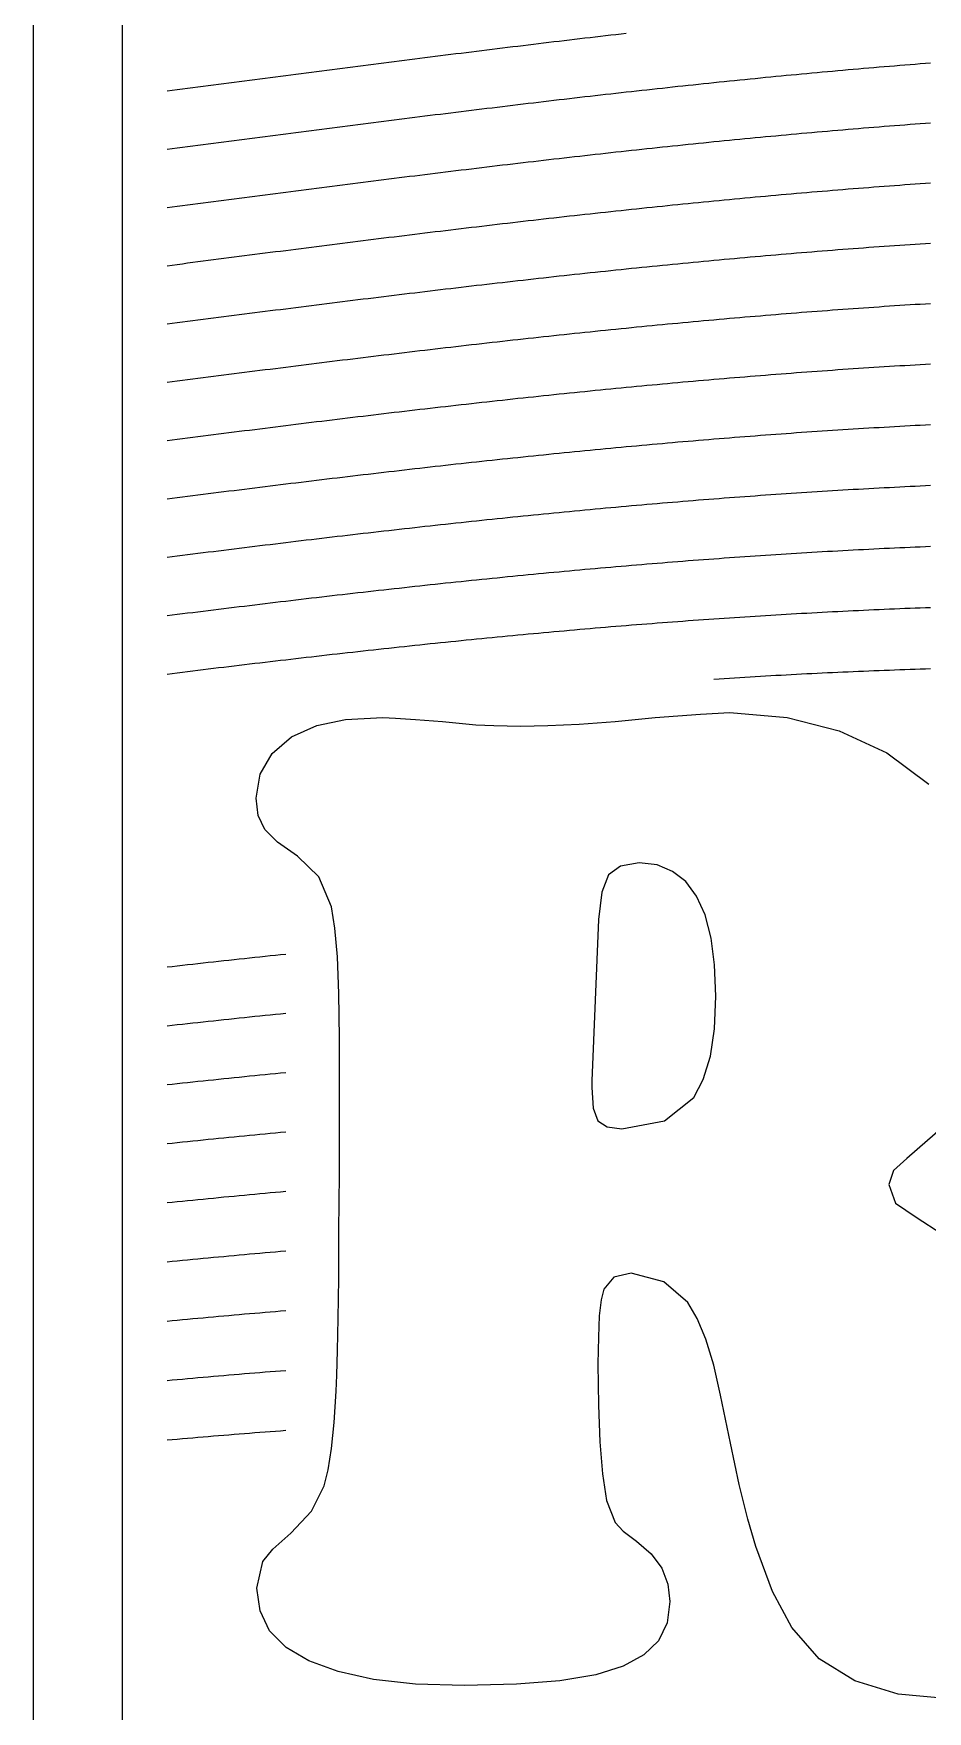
# Model space of a CAD drawing. Header units: millimetres. Extents: x 7 to 193, y 7 to 313.
# Drawn here: x 7 to 47.2, y 60.1 to 135.5 of the extents above; entities that cross this region are included whole.
import ezdxf

# ---------------------------------------------------------------- set-up
doc = ezdxf.new("R2010")
doc.units = ezdxf.units.MM
doc.layers.add('STUDY_GUIDES', color=7, linetype='Continuous')
doc.layers.add('STUDY_LETTER_BOUNDARY', color=7, linetype='Continuous')

msp = doc.modelspace()

# ---------------------------------------------------------------- linework, layer by layer
at = {"layer": 'STUDY_GUIDES'}
for points in [[(7, 19), (7, 301)], [(11, 20), (11, 300)], [(13, 132.9493), (13.232, 132.9793), (13.464, 133.0093), (13.696, 133.0394), (13.928, 133.0694), (14.16, 133.0995), (14.392, 133.1296), (14.624, 133.1597), (14.856, 133.1899), (15.088, 133.22), (15.32, 133.2501), (15.552, 133.2803), (15.784, 133.3104), (16.016, 133.3406), (16.248, 133.3707), (16.48, 133.4009), (16.712, 133.4311), (16.944, 133.4612), (17.176, 133.4914), (17.408, 133.5215), (17.64, 133.5517), (17.872, 133.5818), (18.104, 133.6119), (18.336, 133.6421), (18.568, 133.6722), (18.8, 133.7023), (19.032, 133.7323), (19.264, 133.7624), (19.496, 133.7925), (19.728, 133.8225), (19.96, 133.8525), (20.192, 133.8825), (20.424, 133.9125), (20.656, 133.9424), (20.888, 133.9724), (21.12, 134.0023), (21.352, 134.0321), (21.584, 134.062), (21.816, 134.0918), (22.048, 134.1216), (22.28, 134.1513), (22.512, 134.1811), (22.744, 134.2107), (22.976, 134.2404), (23.208, 134.27), (23.44, 134.2996), (23.672, 134.3291), (23.904, 134.3586), (24.136, 134.388), (24.368, 134.4174), (24.6, 134.4468), (24.832, 134.4761), (25.064, 134.5054), (25.296, 134.5346), (25.528, 134.5637), (25.76, 134.5928), (25.992, 134.6219), (26.224, 134.6509), (26.456, 134.6798), (26.688, 134.7087), (26.92, 134.7375), (27.152, 134.7663), (27.384, 134.795), (27.616, 134.8237), (27.848, 134.8522), (28.08, 134.8807), (28.312, 134.9092), (28.544, 134.9376), (28.776, 134.9659), (29.008, 134.9941), (29.24, 135.0223), (29.472, 135.0504), (29.704, 135.0784), (29.936, 135.1063), (30.168, 135.1342), (30.4, 135.162), (30.632, 135.1897), (30.864, 135.2173), (31.096, 135.2449), (31.328, 135.2724), (31.56, 135.2997), (31.792, 135.327), (32.024, 135.3543), (32.256, 135.3814), (32.488, 135.4084), (32.72, 135.4354), (32.952, 135.4622), (33.184, 135.489), (33.416, 135.5156), (33.648, 135.5422)], [(13, 130.3287), (13.232, 130.3588), (13.464, 130.3889), (13.696, 130.419), (13.928, 130.4492), (14.16, 130.4793), (14.392, 130.5095), (14.624, 130.5396), (14.856, 130.5698), (15.088, 130.5999), (15.32, 130.6301), (15.552, 130.6603), (15.784, 130.6904), (16.016, 130.7206), (16.248, 130.7507), (16.48, 130.7808), (16.712, 130.811), (16.944, 130.8411), (17.176, 130.8712), (17.408, 130.9013), (17.64, 130.9314), (17.872, 130.9615), (18.104, 130.9915), (18.336, 131.0216), (18.568, 131.0516), (18.8, 131.0816), (19.032, 131.1115), (19.264, 131.1415), (19.496, 131.1714), (19.728, 131.2013), (19.96, 131.2312), (20.192, 131.261), (20.424, 131.2909), (20.656, 131.3206), (20.888, 131.3504), (21.12, 131.3801), (21.352, 131.4098), (21.584, 131.4395), (21.816, 131.4691), (22.048, 131.4986), (22.28, 131.5282), (22.512, 131.5577), (22.744, 131.5871), (22.976, 131.6165), (23.208, 131.6459), (23.44, 131.6752), (23.672, 131.7044), (23.904, 131.7336), (24.136, 131.7628), (24.368, 131.7919), (24.6, 131.821), (24.832, 131.85), (25.064, 131.8789), (25.296, 131.9078), (25.528, 131.9366), (25.76, 131.9654), (25.992, 131.9941), (26.224, 132.0227), (26.456, 132.0513), (26.688, 132.0798), (26.92, 132.1083), (27.152, 132.1367), (27.384, 132.165), (27.616, 132.1932), (27.848, 132.2214), (28.08, 132.2495), (28.312, 132.2775), (28.544, 132.3055), (28.776, 132.3333), (29.008, 132.3611), (29.24, 132.3888), (29.472, 132.4165), (29.704, 132.444), (29.936, 132.4715), (30.168, 132.4989), (30.4, 132.5262), (30.632, 132.5534), (30.864, 132.5805), (31.096, 132.6076), (31.328, 132.6345), (31.56, 132.6614), (31.792, 132.6881), (32.024, 132.7148), (32.256, 132.7414), (32.488, 132.7678), (32.72, 132.7942), (32.952, 132.8205), (33.184, 132.8467), (33.416, 132.8728), (33.648, 132.8987), (33.88, 132.9246), (34.112, 132.9504), (34.344, 132.9761), (34.576, 133.0016), (34.808, 133.0271), (35.04, 133.0524), (35.272, 133.0776), (35.504, 133.1028), (35.736, 133.1278), (35.968, 133.1527), (36.2, 133.1774), (36.432, 133.2021), (36.664, 133.2267), (36.896, 133.2511), (37.128, 133.2754), (37.36, 133.2996), (37.592, 133.3237), (37.824, 133.3476), (38.056, 133.3714), (38.288, 133.3951), (38.52, 133.4187), (38.752, 133.4421), (38.984, 133.4655), (39.216, 133.4886), (39.448, 133.5117), (39.68, 133.5346), (39.912, 133.5574), (40.144, 133.5801), (40.376, 133.6026), (40.608, 133.625), (40.84, 133.6473), (41.072, 133.6694), (41.304, 133.6914), (41.536, 133.7132), (41.768, 133.7349), (42, 133.7565), (42.232, 133.7779), (42.464, 133.7992), (42.696, 133.8204), (42.928, 133.8413), (43.16, 133.8622), (43.392, 133.8829), (43.624, 133.9035), (43.856, 133.9239), (44.088, 133.9441), (44.32, 133.9642), (44.552, 133.9842), (44.784, 134.004), (45.016, 134.0236), (45.248, 134.0431), (45.48, 134.0625), (45.712, 134.0816), (45.944, 134.1007), (46.176, 134.1195), (46.408, 134.1383), (46.64, 134.1568), (46.872, 134.1752), (47.104, 134.1934), (47.336, 134.2115)], [(13, 127.7085), (13.232, 127.7387), (13.464, 127.7688), (13.696, 127.799), (13.928, 127.8291), (14.16, 127.8593), (14.392, 127.8895), (14.624, 127.9196), (14.856, 127.9498), (15.088, 127.9799), (15.32, 128.01), (15.552, 128.0401), (15.784, 128.0703), (16.016, 128.1004), (16.248, 128.1304), (16.48, 128.1605), (16.712, 128.1906), (16.944, 128.2206), (17.176, 128.2506), (17.408, 128.2806), (17.64, 128.3106), (17.872, 128.3405), (18.104, 128.3705), (18.336, 128.4004), (18.568, 128.4303), (18.8, 128.4601), (19.032, 128.4899), (19.264, 128.5197), (19.496, 128.5495), (19.728, 128.5792), (19.96, 128.6089), (20.192, 128.6385), (20.424, 128.6681), (20.656, 128.6977), (20.888, 128.7272), (21.12, 128.7567), (21.352, 128.7862), (21.584, 128.8156), (21.816, 128.8449), (22.048, 128.8742), (22.28, 128.9035), (22.512, 128.9327), (22.744, 128.9619), (22.976, 128.991), (23.208, 129.0201), (23.44, 129.0491), (23.672, 129.078), (23.904, 129.1069), (24.136, 129.1357), (24.368, 129.1645), (24.6, 129.1932), (24.832, 129.2218), (25.064, 129.2504), (25.296, 129.2789), (25.528, 129.3074), (25.76, 129.3358), (25.992, 129.3641), (26.224, 129.3923), (26.456, 129.4205), (26.688, 129.4486), (26.92, 129.4766), (27.152, 129.5046), (27.384, 129.5325), (27.616, 129.5602), (27.848, 129.588), (28.08, 129.6156), (28.312, 129.6432), (28.544, 129.6706), (28.776, 129.698), (29.008, 129.7253), (29.24, 129.7525), (29.472, 129.7797), (29.704, 129.8067), (29.936, 129.8337), (30.168, 129.8605), (30.4, 129.8873), (30.632, 129.9139), (30.864, 129.9405), (31.096, 129.967), (31.328, 129.9934), (31.56, 130.0197), (31.792, 130.0459), (32.024, 130.0719), (32.256, 130.0979), (32.488, 130.1238), (32.72, 130.1496), (32.952, 130.1752), (33.184, 130.2008), (33.416, 130.2263), (33.648, 130.2516), (33.88, 130.2768), (34.112, 130.302), (34.344, 130.327), (34.576, 130.3519), (34.808, 130.3767), (35.04, 130.4013), (35.272, 130.4259), (35.504, 130.4503), (35.736, 130.4746), (35.968, 130.4988), (36.2, 130.5229), (36.432, 130.5468), (36.664, 130.5707), (36.896, 130.5944), (37.128, 130.6179), (37.36, 130.6414), (37.592, 130.6647), (37.824, 130.6879), (38.056, 130.711), (38.288, 130.7339), (38.52, 130.7567), (38.752, 130.7794), (38.984, 130.8019), (39.216, 130.8243), (39.448, 130.8466), (39.68, 130.8687), (39.912, 130.8907), (40.144, 130.9126), (40.376, 130.9343), (40.608, 130.9558), (40.84, 130.9773), (41.072, 130.9985), (41.304, 131.0197), (41.536, 131.0407), (41.768, 131.0615), (42, 131.0822), (42.232, 131.1028), (42.464, 131.1232), (42.696, 131.1435), (42.928, 131.1636), (43.16, 131.1835), (43.392, 131.2033), (43.624, 131.223), (43.856, 131.2425), (44.088, 131.2619), (44.32, 131.281), (44.552, 131.3001), (44.784, 131.319), (45.016, 131.3377), (45.248, 131.3562), (45.48, 131.3746), (45.712, 131.3929), (45.944, 131.4109), (46.176, 131.4289), (46.408, 131.4466), (46.64, 131.4642), (46.872, 131.4816), (47.104, 131.4989), (47.336, 131.516)], [(13, 125.0885), (13.232, 125.1187), (13.464, 125.1488), (13.696, 125.1789), (13.928, 125.2091), (14.16, 125.2392), (14.392, 125.2693), (14.624, 125.2994), (14.856, 125.3295), (15.088, 125.3596), (15.32, 125.3896), (15.552, 125.4196), (15.784, 125.4497), (16.016, 125.4797), (16.248, 125.5096), (16.48, 125.5396), (16.712, 125.5695), (16.944, 125.5994), (17.176, 125.6293), (17.408, 125.6592), (17.64, 125.689), (17.872, 125.7188), (18.104, 125.7485), (18.336, 125.7782), (18.568, 125.8079), (18.8, 125.8376), (19.032, 125.8672), (19.264, 125.8968), (19.496, 125.9263), (19.728, 125.9558), (19.96, 125.9852), (20.192, 126.0146), (20.424, 126.044), (20.656, 126.0733), (20.888, 126.1026), (21.12, 126.1318), (21.352, 126.161), (21.584, 126.1901), (21.816, 126.2191), (22.048, 126.2481), (22.28, 126.2771), (22.512, 126.306), (22.744, 126.3348), (22.976, 126.3636), (23.208, 126.3923), (23.44, 126.4209), (23.672, 126.4495), (23.904, 126.478), (24.136, 126.5065), (24.368, 126.5349), (24.6, 126.5632), (24.832, 126.5914), (25.064, 126.6196), (25.296, 126.6477), (25.528, 126.6757), (25.76, 126.7037), (25.992, 126.7316), (26.224, 126.7594), (26.456, 126.7871), (26.688, 126.8147), (26.92, 126.8423), (27.152, 126.8698), (27.384, 126.8971), (27.616, 126.9245), (27.848, 126.9517), (28.08, 126.9788), (28.312, 127.0058), (28.544, 127.0328), (28.776, 127.0597), (29.008, 127.0864), (29.24, 127.1131), (29.472, 127.1397), (29.704, 127.1662), (29.936, 127.1926), (30.168, 127.2188), (30.4, 127.245), (30.632, 127.2711), (30.864, 127.2971), (31.096, 127.323), (31.328, 127.3488), (31.56, 127.3744), (31.792, 127.4), (32.024, 127.4255), (32.256, 127.4508), (32.488, 127.476), (32.72, 127.5012), (32.952, 127.5262), (33.184, 127.5511), (33.416, 127.5759), (33.648, 127.6005), (33.88, 127.6251), (34.112, 127.6495), (34.344, 127.6739), (34.576, 127.6981), (34.808, 127.7221), (35.04, 127.7461), (35.272, 127.7699), (35.504, 127.7936), (35.736, 127.8172), (35.968, 127.8407), (36.2, 127.864), (36.432, 127.8872), (36.664, 127.9102), (36.896, 127.9332), (37.128, 127.956), (37.36, 127.9787), (37.592, 128.0012), (37.824, 128.0236), (38.056, 128.0459), (38.288, 128.068), (38.52, 128.09), (38.752, 128.1119), (38.984, 128.1336), (39.216, 128.1552), (39.448, 128.1766), (39.68, 128.1979), (39.912, 128.219), (40.144, 128.24), (40.376, 128.2609), (40.608, 128.2816), (40.84, 128.3022), (41.072, 128.3226), (41.304, 128.3428), (41.536, 128.3629), (41.768, 128.3829), (42, 128.4027), (42.232, 128.4224), (42.464, 128.4419), (42.696, 128.4612), (42.928, 128.4804), (43.16, 128.4995), (43.392, 128.5184), (43.624, 128.5371), (43.856, 128.5556), (44.088, 128.5741), (44.32, 128.5923), (44.552, 128.6104), (44.784, 128.6283), (45.016, 128.6461), (45.248, 128.6637), (45.48, 128.6811), (45.712, 128.6983), (45.944, 128.7154), (46.176, 128.7324), (46.408, 128.7491), (46.64, 128.7657), (46.872, 128.7822), (47.104, 128.7984), (47.336, 128.8145)], [(13, 122.4683), (13.232, 122.4984), (13.464, 122.5285), (13.696, 122.5586), (13.928, 122.5887), (14.16, 122.6187), (14.392, 122.6487), (14.624, 122.6787), (14.856, 122.7087), (15.088, 122.7386), (15.32, 122.7686), (15.552, 122.7985), (15.784, 122.8284), (16.016, 122.8582), (16.248, 122.888), (16.48, 122.9178), (16.712, 122.9476), (16.944, 122.9773), (17.176, 123.007), (17.408, 123.0366), (17.64, 123.0663), (17.872, 123.0958), (18.104, 123.1254), (18.336, 123.1549), (18.568, 123.1843), (18.8, 123.2137), (19.032, 123.2431), (19.264, 123.2724), (19.496, 123.3017), (19.728, 123.3309), (19.96, 123.36), (20.192, 123.3892), (20.424, 123.4182), (20.656, 123.4472), (20.888, 123.4762), (21.12, 123.5051), (21.352, 123.5339), (21.584, 123.5627), (21.816, 123.5914), (22.048, 123.62), (22.28, 123.6486), (22.512, 123.6771), (22.744, 123.7056), (22.976, 123.734), (23.208, 123.7623), (23.44, 123.7905), (23.672, 123.8187), (23.904, 123.8468), (24.136, 123.8749), (24.368, 123.9028), (24.6, 123.9307), (24.832, 123.9585), (25.064, 123.9862), (25.296, 124.0139), (25.528, 124.0414), (25.76, 124.0689), (25.992, 124.0963), (26.224, 124.1236), (26.456, 124.1508), (26.688, 124.1779), (26.92, 124.205), (27.152, 124.2319), (27.384, 124.2588), (27.616, 124.2856), (27.848, 124.3123), (28.08, 124.3388), (28.312, 124.3653), (28.544, 124.3917), (28.776, 124.418), (29.008, 124.4442), (29.24, 124.4703), (29.472, 124.4963), (29.704, 124.5222), (29.936, 124.5479), (30.168, 124.5736), (30.4, 124.5992), (30.632, 124.6247), (30.864, 124.65), (31.096, 124.6752), (31.328, 124.7004), (31.56, 124.7254), (31.792, 124.7503), (32.024, 124.7751), (32.256, 124.7998), (32.488, 124.8243), (32.72, 124.8488), (32.952, 124.8731), (33.184, 124.8973), (33.416, 124.9214), (33.648, 124.9453), (33.88, 124.9692), (34.112, 124.9929), (34.344, 125.0165), (34.576, 125.0399), (34.808, 125.0632), (35.04, 125.0864), (35.272, 125.1095), (35.504, 125.1325), (35.736, 125.1553), (35.968, 125.1779), (36.2, 125.2005), (36.432, 125.2229), (36.664, 125.2452), (36.896, 125.2673), (37.128, 125.2893), (37.36, 125.3112), (37.592, 125.3329), (37.824, 125.3545), (38.056, 125.3759), (38.288, 125.3972), (38.52, 125.4184), (38.752, 125.4394), (38.984, 125.4602), (39.216, 125.4809), (39.448, 125.5015), (39.68, 125.5219), (39.912, 125.5422), (40.144, 125.5623), (40.376, 125.5823), (40.608, 125.6021), (40.84, 125.6218), (41.072, 125.6413), (41.304, 125.6606), (41.536, 125.6798), (41.768, 125.6989), (42, 125.7178), (42.232, 125.7365), (42.464, 125.7551), (42.696, 125.7735), (42.928, 125.7917), (43.16, 125.8098), (43.392, 125.8277), (43.624, 125.8455), (43.856, 125.8631), (44.088, 125.8805), (44.32, 125.8978), (44.552, 125.9149), (44.784, 125.9318), (45.016, 125.9486), (45.248, 125.9652), (45.48, 125.9816), (45.712, 125.9979), (45.944, 126.014), (46.176, 126.0299), (46.408, 126.0457), (46.64, 126.0612), (46.872, 126.0766), (47.104, 126.0919), (47.336, 126.1069)], [(13, 119.8478), (13.232, 119.8778), (13.464, 119.9077), (13.696, 119.9377), (13.928, 119.9676), (14.16, 119.9975), (14.392, 120.0274), (14.624, 120.0573), (14.856, 120.0871), (15.088, 120.1169), (15.32, 120.1466), (15.552, 120.1764), (15.784, 120.206), (16.016, 120.2357), (16.248, 120.2653), (16.48, 120.2949), (16.712, 120.3244), (16.944, 120.3539), (17.176, 120.3834), (17.408, 120.4128), (17.64, 120.4421), (17.872, 120.4715), (18.104, 120.5007), (18.336, 120.5299), (18.568, 120.5591), (18.8, 120.5882), (19.032, 120.6173), (19.264, 120.6463), (19.496, 120.6753), (19.728, 120.7041), (19.96, 120.733), (20.192, 120.7618), (20.424, 120.7905), (20.656, 120.8191), (20.888, 120.8477), (21.12, 120.8762), (21.352, 120.9047), (21.584, 120.9331), (21.816, 120.9614), (22.048, 120.9897), (22.28, 121.0178), (22.512, 121.0459), (22.744, 121.074), (22.976, 121.1019), (23.208, 121.1298), (23.44, 121.1576), (23.672, 121.1853), (23.904, 121.213), (24.136, 121.2405), (24.368, 121.268), (24.6, 121.2954), (24.832, 121.3227), (25.064, 121.3499), (25.296, 121.3771), (25.528, 121.4041), (25.76, 121.4311), (25.992, 121.458), (26.224, 121.4847), (26.456, 121.5114), (26.688, 121.538), (26.92, 121.5645), (27.152, 121.5909), (27.384, 121.6172), (27.616, 121.6434), (27.848, 121.6695), (28.08, 121.6955), (28.312, 121.7213), (28.544, 121.7471), (28.776, 121.7728), (29.008, 121.7984), (29.24, 121.8238), (29.472, 121.8492), (29.704, 121.8744), (29.936, 121.8996), (30.168, 121.9246), (30.4, 121.9495), (30.632, 121.9743), (30.864, 121.999), (31.096, 122.0235), (31.328, 122.048), (31.56, 122.0723), (31.792, 122.0965), (32.024, 122.1206), (32.256, 122.1446), (32.488, 122.1684), (32.72, 122.1921), (32.952, 122.2157), (33.184, 122.2392), (33.416, 122.2625), (33.648, 122.2857), (33.88, 122.3088), (34.112, 122.3317), (34.344, 122.3546), (34.576, 122.3772), (34.808, 122.3998), (35.04, 122.4222), (35.272, 122.4445), (35.504, 122.4666), (35.736, 122.4886), (35.968, 122.5105), (36.2, 122.5322), (36.432, 122.5538), (36.664, 122.5752), (36.896, 122.5965), (37.128, 122.6177), (37.36, 122.6387), (37.592, 122.6596), (37.824, 122.6803), (38.056, 122.7009), (38.288, 122.7213), (38.52, 122.7416), (38.752, 122.7617), (38.984, 122.7817), (39.216, 122.8015), (39.448, 122.8211), (39.68, 122.8407), (39.912, 122.86), (40.144, 122.8792), (40.376, 122.8983), (40.608, 122.9172), (40.84, 122.9359), (41.072, 122.9545), (41.304, 122.9729), (41.536, 122.9911), (41.768, 123.0092), (42, 123.0272), (42.232, 123.0449), (42.464, 123.0625), (42.696, 123.08), (42.928, 123.0973), (43.16, 123.1144), (43.392, 123.1313), (43.624, 123.1481), (43.856, 123.1647), (44.088, 123.1811), (44.32, 123.1974), (44.552, 123.2135), (44.784, 123.2294), (45.016, 123.2452), (45.248, 123.2608), (45.48, 123.2762), (45.712, 123.2914), (45.944, 123.3064), (46.176, 123.3213), (46.408, 123.336), (46.64, 123.3506), (46.872, 123.3649), (47.104, 123.3791), (47.336, 123.3931)], [(13, 117.2265), (13.232, 117.2563), (13.464, 117.2861), (13.696, 117.3159), (13.928, 117.3457), (14.16, 117.3754), (14.392, 117.4051), (14.624, 117.4348), (14.856, 117.4644), (15.088, 117.494), (15.32, 117.5235), (15.552, 117.553), (15.784, 117.5824), (16.016, 117.6119), (16.248, 117.6412), (16.48, 117.6705), (16.712, 117.6998), (16.944, 117.729), (17.176, 117.7582), (17.408, 117.7873), (17.64, 117.8164), (17.872, 117.8454), (18.104, 117.8743), (18.336, 117.9032), (18.568, 117.9321), (18.8, 117.9608), (19.032, 117.9896), (19.264, 118.0182), (19.496, 118.0468), (19.728, 118.0753), (19.96, 118.1038), (20.192, 118.1322), (20.424, 118.1605), (20.656, 118.1888), (20.888, 118.2169), (21.12, 118.245), (21.352, 118.2731), (21.584, 118.301), (21.816, 118.3289), (22.048, 118.3567), (22.28, 118.3845), (22.512, 118.4121), (22.744, 118.4397), (22.976, 118.4671), (23.208, 118.4945), (23.44, 118.5219), (23.672, 118.5491), (23.904, 118.5762), (24.136, 118.6033), (24.368, 118.6302), (24.6, 118.6571), (24.832, 118.6839), (25.064, 118.7106), (25.296, 118.7372), (25.528, 118.7637), (25.76, 118.79), (25.992, 118.8163), (26.224, 118.8425), (26.456, 118.8686), (26.688, 118.8946), (26.92, 118.9205), (27.152, 118.9463), (27.384, 118.972), (27.616, 118.9976), (27.848, 119.023), (28.08, 119.0484), (28.312, 119.0736), (28.544, 119.0988), (28.776, 119.1238), (29.008, 119.1487), (29.24, 119.1735), (29.472, 119.1982), (29.704, 119.2228), (29.936, 119.2472), (30.168, 119.2715), (30.4, 119.2958), (30.632, 119.3198), (30.864, 119.3438), (31.096, 119.3677), (31.328, 119.3914), (31.56, 119.415), (31.792, 119.4384), (32.024, 119.4618), (32.256, 119.485), (32.488, 119.5081), (32.72, 119.531), (32.952, 119.5538), (33.184, 119.5765), (33.416, 119.5991), (33.648, 119.6215), (33.88, 119.6438), (34.112, 119.6659), (34.344, 119.6879), (34.576, 119.7098), (34.808, 119.7315), (35.04, 119.7531), (35.272, 119.7746), (35.504, 119.7959), (35.736, 119.817), (35.968, 119.838), (36.2, 119.8589), (36.432, 119.8796), (36.664, 119.9002), (36.896, 119.9206), (37.128, 119.9409), (37.36, 119.961), (37.592, 119.981), (37.824, 120.0008), (38.056, 120.0205), (38.288, 120.04), (38.52, 120.0594), (38.752, 120.0786), (38.984, 120.0977), (39.216, 120.1166), (39.448, 120.1353), (39.68, 120.1539), (39.912, 120.1723), (40.144, 120.1906), (40.376, 120.2087), (40.608, 120.2266), (40.84, 120.2444), (41.072, 120.262), (41.304, 120.2794), (41.536, 120.2967), (41.768, 120.3138), (42, 120.3308), (42.232, 120.3476), (42.464, 120.3642), (42.696, 120.3806), (42.928, 120.3969), (43.16, 120.413), (43.392, 120.4289), (43.624, 120.4447), (43.856, 120.4603), (44.088, 120.4757), (44.32, 120.4909), (44.552, 120.506), (44.784, 120.5209), (45.016, 120.5356), (45.248, 120.5501), (45.48, 120.5645), (45.712, 120.5786), (45.944, 120.5927), (46.176, 120.6065), (46.408, 120.6201), (46.64, 120.6336), (46.872, 120.6469), (47.104, 120.66), (47.336, 120.6729)], [(13, 114.6042), (13.232, 114.6338), (13.464, 114.6634), (13.696, 114.693), (13.928, 114.7226), (14.16, 114.7521), (14.392, 114.7815), (14.624, 114.8109), (14.856, 114.8403), (15.088, 114.8696), (15.32, 114.8989), (15.552, 114.9281), (15.784, 114.9573), (16.016, 114.9864), (16.248, 115.0155), (16.48, 115.0445), (16.712, 115.0734), (16.944, 115.1023), (17.176, 115.1312), (17.408, 115.1599), (17.64, 115.1887), (17.872, 115.2173), (18.104, 115.2459), (18.336, 115.2744), (18.568, 115.3029), (18.8, 115.3313), (19.032, 115.3596), (19.264, 115.3879), (19.496, 115.416), (19.728, 115.4442), (19.96, 115.4722), (20.192, 115.5002), (20.424, 115.528), (20.656, 115.5558), (20.888, 115.5836), (21.12, 115.6112), (21.352, 115.6388), (21.584, 115.6663), (21.816, 115.6937), (22.048, 115.721), (22.28, 115.7482), (22.512, 115.7754), (22.744, 115.8024), (22.976, 115.8294), (23.208, 115.8563), (23.44, 115.883), (23.672, 115.9097), (23.904, 115.9363), (24.136, 115.9628), (24.368, 115.9892), (24.6, 116.0155), (24.832, 116.0417), (25.064, 116.0678), (25.296, 116.0938), (25.528, 116.1197), (25.76, 116.1455), (25.992, 116.1712), (26.224, 116.1968), (26.456, 116.2222), (26.688, 116.2476), (26.92, 116.2728), (27.152, 116.298), (27.384, 116.323), (27.616, 116.3479), (27.848, 116.3727), (28.08, 116.3974), (28.312, 116.422), (28.544, 116.4464), (28.776, 116.4708), (29.008, 116.495), (29.24, 116.5191), (29.472, 116.5431), (29.704, 116.5669), (29.936, 116.5906), (30.168, 116.6142), (30.4, 116.6377), (30.632, 116.661), (30.864, 116.6842), (31.096, 116.7073), (31.328, 116.7303), (31.56, 116.7531), (31.792, 116.7758), (32.024, 116.7984), (32.256, 116.8208), (32.488, 116.8431), (32.72, 116.8652), (32.952, 116.8872), (33.184, 116.9091), (33.416, 116.9308), (33.648, 116.9524), (33.88, 116.9739), (34.112, 116.9952), (34.344, 117.0163), (34.576, 117.0374), (34.808, 117.0582), (35.04, 117.079), (35.272, 117.0996), (35.504, 117.12), (35.736, 117.1403), (35.968, 117.1604), (36.2, 117.1804), (36.432, 117.2002), (36.664, 117.2199), (36.896, 117.2394), (37.128, 117.2588), (37.36, 117.278), (37.592, 117.2971), (37.824, 117.316), (38.056, 117.3347), (38.288, 117.3533), (38.52, 117.3717), (38.752, 117.39), (38.984, 117.4081), (39.216, 117.426), (39.448, 117.4438), (39.68, 117.4614), (39.912, 117.4789), (40.144, 117.4962), (40.376, 117.5133), (40.608, 117.5302), (40.84, 117.547), (41.072, 117.5636), (41.304, 117.5801), (41.536, 117.5964), (41.768, 117.6125), (42, 117.6284), (42.232, 117.6442), (42.464, 117.6598), (42.696, 117.6752), (42.928, 117.6904), (43.16, 117.7055), (43.392, 117.7204), (43.624, 117.7351), (43.856, 117.7497), (44.088, 117.764), (44.32, 117.7782), (44.552, 117.7922), (44.784, 117.806), (45.016, 117.8197), (45.248, 117.8332), (45.48, 117.8464), (45.712, 117.8595), (45.944, 117.8725), (46.176, 117.8852), (46.408, 117.8978), (46.64, 117.9101), (46.872, 117.9223), (47.104, 117.9343), (47.336, 117.9461)], [(13, 111.9806), (13.232, 112.01), (13.464, 112.0394), (13.696, 112.0687), (13.928, 112.0979), (14.16, 112.1272), (14.392, 112.1563), (14.624, 112.1855), (14.856, 112.2145), (15.088, 112.2435), (15.32, 112.2725), (15.552, 112.3014), (15.784, 112.3302), (16.016, 112.359), (16.248, 112.3877), (16.48, 112.4164), (16.712, 112.445), (16.944, 112.4735), (17.176, 112.502), (17.408, 112.5304), (17.64, 112.5587), (17.872, 112.587), (18.104, 112.6152), (18.336, 112.6433), (18.568, 112.6713), (18.8, 112.6993), (19.032, 112.7272), (19.264, 112.755), (19.496, 112.7827), (19.728, 112.8104), (19.96, 112.8379), (20.192, 112.8654), (20.424, 112.8928), (20.656, 112.9201), (20.888, 112.9474), (21.12, 112.9745), (21.352, 113.0016), (21.584, 113.0285), (21.816, 113.0554), (22.048, 113.0822), (22.28, 113.1089), (22.512, 113.1355), (22.744, 113.162), (22.976, 113.1884), (23.208, 113.2147), (23.44, 113.2409), (23.672, 113.267), (23.904, 113.293), (24.136, 113.3189), (24.368, 113.3447), (24.6, 113.3704), (24.832, 113.396), (25.064, 113.4214), (25.296, 113.4468), (25.528, 113.4721), (25.76, 113.4972), (25.992, 113.5222), (26.224, 113.5471), (26.456, 113.572), (26.688, 113.5966), (26.92, 113.6212), (27.152, 113.6457), (27.384, 113.67), (27.616, 113.6942), (27.848, 113.7183), (28.08, 113.7423), (28.312, 113.7661), (28.544, 113.7899), (28.776, 113.8135), (29.008, 113.8369), (29.24, 113.8603), (29.472, 113.8835), (29.704, 113.9066), (29.936, 113.9296), (30.168, 113.9524), (30.4, 113.9751), (30.632, 113.9976), (30.864, 114.0201), (31.096, 114.0424), (31.328, 114.0645), (31.56, 114.0865), (31.792, 114.1084), (32.024, 114.1301), (32.256, 114.1517), (32.488, 114.1732), (32.72, 114.1945), (32.952, 114.2157), (33.184, 114.2367), (33.416, 114.2576), (33.648, 114.2783), (33.88, 114.2989), (34.112, 114.3193), (34.344, 114.3396), (34.576, 114.3598), (34.808, 114.3798), (35.04, 114.3996), (35.272, 114.4193), (35.504, 114.4388), (35.736, 114.4582), (35.968, 114.4774), (36.2, 114.4965), (36.432, 114.5154), (36.664, 114.5341), (36.896, 114.5527), (37.128, 114.5711), (37.36, 114.5894), (37.592, 114.6075), (37.824, 114.6255), (38.056, 114.6433), (38.288, 114.6609), (38.52, 114.6783), (38.752, 114.6956), (38.984, 114.7127), (39.216, 114.7297), (39.448, 114.7465), (39.68, 114.7631), (39.912, 114.7796), (40.144, 114.7959), (40.376, 114.812), (40.608, 114.8279), (40.84, 114.8437), (41.072, 114.8593), (41.304, 114.8747), (41.536, 114.89), (41.768, 114.905), (42, 114.9199), (42.232, 114.9346), (42.464, 114.9492), (42.696, 114.9636), (42.928, 114.9778), (43.16, 114.9918), (43.392, 115.0056), (43.624, 115.0193), (43.856, 115.0327), (44.088, 115.046), (44.32, 115.0591), (44.552, 115.0721), (44.784, 115.0848), (45.016, 115.0974), (45.248, 115.1097), (45.48, 115.1219), (45.712, 115.1339), (45.944, 115.1458), (46.176, 115.1574), (46.408, 115.1688), (46.64, 115.1801), (46.872, 115.1912), (47.104, 115.2021), (47.336, 115.2128)], [(13, 109.3554), (13.232, 109.3845), (13.464, 109.4136), (13.696, 109.4426), (13.928, 109.4716), (14.16, 109.5005), (14.392, 109.5293), (14.624, 109.5581), (14.856, 109.5868), (15.088, 109.6155), (15.32, 109.6441), (15.552, 109.6726), (15.784, 109.7011), (16.016, 109.7295), (16.248, 109.7578), (16.48, 109.7861), (16.712, 109.8143), (16.944, 109.8424), (17.176, 109.8704), (17.408, 109.8984), (17.64, 109.9263), (17.872, 109.9541), (18.104, 109.9818), (18.336, 110.0095), (18.568, 110.037), (18.8, 110.0645), (19.032, 110.0919), (19.264, 110.1193), (19.496, 110.1465), (19.728, 110.1737), (19.96, 110.2007), (20.192, 110.2277), (20.424, 110.2546), (20.656, 110.2813), (20.888, 110.308), (21.12, 110.3346), (21.352, 110.3611), (21.584, 110.3875), (21.816, 110.4138), (22.048, 110.4401), (22.28, 110.4662), (22.512, 110.4922), (22.744, 110.5181), (22.976, 110.5439), (23.208, 110.5696), (23.44, 110.5951), (23.672, 110.6206), (23.904, 110.646), (24.136, 110.6713), (24.368, 110.6964), (24.6, 110.7214), (24.832, 110.7464), (25.064, 110.7712), (25.296, 110.7959), (25.528, 110.8204), (25.76, 110.8449), (25.992, 110.8692), (26.224, 110.8935), (26.456, 110.9176), (26.688, 110.9415), (26.92, 110.9654), (27.152, 110.9891), (27.384, 111.0127), (27.616, 111.0362), (27.848, 111.0596), (28.08, 111.0828), (28.312, 111.1059), (28.544, 111.1288), (28.776, 111.1517), (29.008, 111.1744), (29.24, 111.1969), (29.472, 111.2194), (29.704, 111.2417), (29.936, 111.2638), (30.168, 111.2858), (30.4, 111.3077), (30.632, 111.3295), (30.864, 111.3511), (31.096, 111.3725), (31.328, 111.3938), (31.56, 111.415), (31.792, 111.436), (32.024, 111.4569), (32.256, 111.4777), (32.488, 111.4983), (32.72, 111.5187), (32.952, 111.539), (33.184, 111.5591), (33.416, 111.5791), (33.648, 111.599), (33.88, 111.6187), (34.112, 111.6382), (34.344, 111.6576), (34.576, 111.6768), (34.808, 111.6959), (35.04, 111.7148), (35.272, 111.7335), (35.504, 111.7521), (35.736, 111.7706), (35.968, 111.7888), (36.2, 111.807), (36.432, 111.8249), (36.664, 111.8427), (36.896, 111.8603), (37.128, 111.8778), (37.36, 111.8951), (37.592, 111.9122), (37.824, 111.9292), (38.056, 111.946), (38.288, 111.9626), (38.52, 111.9791), (38.752, 111.9953), (38.984, 112.0115), (39.216, 112.0274), (39.448, 112.0432), (39.68, 112.0588), (39.912, 112.0742), (40.144, 112.0895), (40.376, 112.1046), (40.608, 112.1195), (40.84, 112.1342), (41.072, 112.1487), (41.304, 112.1631), (41.536, 112.1773), (41.768, 112.1913), (42, 112.2052), (42.232, 112.2188), (42.464, 112.2323), (42.696, 112.2456), (42.928, 112.2587), (43.16, 112.2717), (43.392, 112.2844), (43.624, 112.297), (43.856, 112.3094), (44.088, 112.3216), (44.32, 112.3336), (44.552, 112.3454), (44.784, 112.357), (45.016, 112.3685), (45.248, 112.3798), (45.48, 112.3908), (45.712, 112.4017), (45.944, 112.4124), (46.176, 112.4229), (46.408, 112.4333), (46.64, 112.4434), (46.872, 112.4533), (47.104, 112.4631), (47.336, 112.4727)], [(13, 106.7284), (13.232, 106.7572), (13.464, 106.7859), (13.696, 106.8146), (13.928, 106.8432), (14.16, 106.8717), (14.392, 106.9002), (14.624, 106.9286), (14.856, 106.9569), (15.088, 106.9852), (15.32, 107.0134), (15.552, 107.0415), (15.784, 107.0695), (16.016, 107.0975), (16.248, 107.1254), (16.48, 107.1532), (16.712, 107.1809), (16.944, 107.2086), (17.176, 107.2362), (17.408, 107.2637), (17.64, 107.2911), (17.872, 107.3184), (18.104, 107.3456), (18.336, 107.3728), (18.568, 107.3999), (18.8, 107.4268), (19.032, 107.4537), (19.264, 107.4805), (19.496, 107.5072), (19.728, 107.5338), (19.96, 107.5603), (20.192, 107.5867), (20.424, 107.613), (20.656, 107.6392), (20.888, 107.6653), (21.12, 107.6913), (21.352, 107.7172), (21.584, 107.7431), (21.816, 107.7687), (22.048, 107.7943), (22.28, 107.8198), (22.512, 107.8452), (22.744, 107.8705), (22.976, 107.8956), (23.208, 107.9206), (23.44, 107.9456), (23.672, 107.9704), (23.904, 107.9951), (24.136, 108.0197), (24.368, 108.0441), (24.6, 108.0685), (24.832, 108.0927), (25.064, 108.1168), (25.296, 108.1408), (25.528, 108.1646), (25.76, 108.1884), (25.992, 108.212), (26.224, 108.2355), (26.456, 108.2588), (26.688, 108.282), (26.92, 108.3051), (27.152, 108.3281), (27.384, 108.3509), (27.616, 108.3736), (27.848, 108.3962), (28.08, 108.4187), (28.312, 108.441), (28.544, 108.4631), (28.776, 108.4851), (29.008, 108.507), (29.24, 108.5288), (29.472, 108.5504), (29.704, 108.5718), (29.936, 108.5932), (30.168, 108.6143), (30.4, 108.6354), (30.632, 108.6563), (30.864, 108.677), (31.096, 108.6976), (31.328, 108.7181), (31.56, 108.7384), (31.792, 108.7585), (32.024, 108.7785), (32.256, 108.7983), (32.488, 108.818), (32.72, 108.8376), (32.952, 108.857), (33.184, 108.8762), (33.416, 108.8953), (33.648, 108.9142), (33.88, 108.9329), (34.112, 108.9515), (34.344, 108.97), (34.576, 108.9883), (34.808, 109.0064), (35.04, 109.0243), (35.272, 109.0421), (35.504, 109.0598), (35.736, 109.0772), (35.968, 109.0945), (36.2, 109.1117), (36.432, 109.1286), (36.664, 109.1454), (36.896, 109.1621), (37.128, 109.1785), (37.36, 109.1948), (37.592, 109.211), (37.824, 109.2269), (38.056, 109.2427), (38.288, 109.2583), (38.52, 109.2737), (38.752, 109.289), (38.984, 109.3041), (39.216, 109.319), (39.448, 109.3337), (39.68, 109.3483), (39.912, 109.3627), (40.144, 109.3769), (40.376, 109.3909), (40.608, 109.4047), (40.84, 109.4184), (41.072, 109.4319), (41.304, 109.4452), (41.536, 109.4583), (41.768, 109.4712), (42, 109.484), (42.232, 109.4966), (42.464, 109.509), (42.696, 109.5212), (42.928, 109.5332), (43.16, 109.545), (43.392, 109.5567), (43.624, 109.5681), (43.856, 109.5794), (44.088, 109.5905), (44.32, 109.6014), (44.552, 109.6121), (44.784, 109.6226), (45.016, 109.6329), (45.248, 109.6431), (45.48, 109.653), (45.712, 109.6628), (45.944, 109.6724), (46.176, 109.6817), (46.408, 109.6909), (46.64, 109.6999), (46.872, 109.7087), (47.104, 109.7173), (47.336, 109.7257)], [(37.592, 106.5036), (37.824, 106.5185), (38.056, 106.5333), (38.288, 106.5478), (38.52, 106.5622), (38.752, 106.5764), (38.984, 106.5904), (39.216, 106.6043), (39.448, 106.618), (39.68, 106.6315), (39.912, 106.6448), (40.144, 106.6579), (40.376, 106.6708), (40.608, 106.6836), (40.84, 106.6962), (41.072, 106.7086), (41.304, 106.7208), (41.536, 106.7328), (41.768, 106.7446), (42, 106.7563), (42.232, 106.7678), (42.464, 106.779), (42.696, 106.7901), (42.928, 106.801), (43.16, 106.8118), (43.392, 106.8223), (43.624, 106.8326), (43.856, 106.8428), (44.088, 106.8527), (44.32, 106.8625), (44.552, 106.8721), (44.784, 106.8814), (45.016, 106.8906), (45.248, 106.8996), (45.48, 106.9084), (45.712, 106.917), (45.944, 106.9255), (46.176, 106.9337), (46.408, 106.9417), (46.64, 106.9495), (46.872, 106.9572), (47.104, 106.9646), (47.336, 106.9719)], [(13, 93.5561), (13.232, 93.5825), (13.464, 93.6089), (13.696, 93.6351), (13.928, 93.6612), (14.16, 93.6872), (14.392, 93.7132), (14.624, 93.739), (14.856, 93.7647), (15.088, 93.7903), (15.32, 93.8158), (15.552, 93.8412), (15.784, 93.8665), (16.016, 93.8916), (16.248, 93.9167), (16.48, 93.9416), (16.712, 93.9665), (16.944, 93.9912), (17.176, 94.0158), (17.408, 94.0403), (17.64, 94.0646), (17.872, 94.0889), (18.104, 94.113), (18.336, 94.137)], [(13, 90.9123), (13.232, 90.9382), (13.464, 90.9639), (13.696, 90.9895), (13.928, 91.015), (14.16, 91.0404), (14.392, 91.0657), (14.624, 91.0908), (14.856, 91.1159), (15.088, 91.1408), (15.32, 91.1657), (15.552, 91.1904), (15.784, 91.215), (16.016, 91.2395), (16.248, 91.2639), (16.48, 91.2881), (16.712, 91.3122), (16.944, 91.3362), (17.176, 91.3601), (17.408, 91.3839), (17.64, 91.4075), (17.872, 91.431), (18.104, 91.4544), (18.336, 91.4776)], [(13, 88.2649), (13.232, 88.29), (13.464, 88.3151), (13.696, 88.3401), (13.928, 88.3649), (14.16, 88.3896), (14.392, 88.4142), (14.624, 88.4387), (14.856, 88.4631), (15.088, 88.4873), (15.32, 88.5115), (15.552, 88.5355), (15.784, 88.5594), (16.016, 88.5831), (16.248, 88.6068), (16.48, 88.6303), (16.712, 88.6536), (16.944, 88.6769), (17.176, 88.7), (17.408, 88.723), (17.64, 88.7459), (17.872, 88.7686), (18.104, 88.7912), (18.336, 88.8137)], [(13, 85.6134), (13.232, 85.6379), (13.464, 85.6623), (13.696, 85.6866), (13.928, 85.7107), (14.16, 85.7347), (14.392, 85.7586), (14.624, 85.7824), (14.856, 85.806), (15.088, 85.8295), (15.32, 85.8529), (15.552, 85.8762), (15.784, 85.8993), (16.016, 85.9223), (16.248, 85.9452), (16.48, 85.9679), (16.712, 85.9905), (16.944, 86.013), (17.176, 86.0353), (17.408, 86.0575), (17.64, 86.0796), (17.872, 86.1015), (18.104, 86.1233), (18.336, 86.1449)], [(13, 82.9578), (13.232, 82.9816), (13.464, 83.0053), (13.696, 83.0288), (13.928, 83.0522), (14.16, 83.0754), (14.392, 83.0986), (14.624, 83.1216), (14.856, 83.1444), (15.088, 83.1672), (15.32, 83.1898), (15.552, 83.2123), (15.784, 83.2346), (16.016, 83.2568), (16.248, 83.2789), (16.48, 83.3008), (16.712, 83.3226), (16.944, 83.3442), (17.176, 83.3657), (17.408, 83.3871), (17.64, 83.4083), (17.872, 83.4294), (18.104, 83.4503), (18.336, 83.4711)], [(13, 80.2978), (13.232, 80.3208), (13.464, 80.3437), (13.696, 80.3665), (13.928, 80.3891), (14.16, 80.4116), (14.392, 80.4339), (14.624, 80.4561), (14.856, 80.4782), (15.088, 80.5001), (15.32, 80.5219), (15.552, 80.5435), (15.784, 80.5651), (16.016, 80.5864), (16.248, 80.6076), (16.48, 80.6287), (16.712, 80.6497), (16.944, 80.6705), (17.176, 80.6911), (17.408, 80.7116), (17.64, 80.7319), (17.872, 80.7521), (18.104, 80.7722), (18.336, 80.7921)], [(13, 77.6332), (13.232, 77.6554), (13.464, 77.6775), (13.696, 77.6994), (13.928, 77.7212), (14.16, 77.7429), (14.392, 77.7644), (14.624, 77.7857), (14.856, 77.807), (15.088, 77.8281), (15.32, 77.849), (15.552, 77.8698), (15.784, 77.8904), (16.016, 77.9109), (16.248, 77.9313), (16.48, 77.9515), (16.712, 77.9715), (16.944, 77.9914), (17.176, 78.0112), (17.408, 78.0308), (17.64, 78.0502), (17.872, 78.0695), (18.104, 78.0886), (18.336, 78.1076)], [(13, 74.9637), (13.232, 74.9851), (13.464, 75.0063), (13.696, 75.0274), (13.928, 75.0483), (14.16, 75.0691), (14.392, 75.0898), (14.624, 75.1103), (14.856, 75.1306), (15.088, 75.1509), (15.32, 75.1709), (15.552, 75.1908), (15.784, 75.2106), (16.016, 75.2302), (16.248, 75.2496), (16.48, 75.2689), (16.712, 75.288), (16.944, 75.307), (17.176, 75.3258), (17.408, 75.3445), (17.64, 75.363), (17.872, 75.3813), (18.104, 75.3995), (18.336, 75.4175)], [(13, 72.2891), (13.232, 72.3096), (13.464, 72.33), (13.696, 72.3502), (13.928, 72.3703), (14.16, 72.3902), (14.392, 72.4099), (14.624, 72.4295), (14.856, 72.449), (15.088, 72.4683), (15.32, 72.4874), (15.552, 72.5064), (15.784, 72.5252), (16.016, 72.5439), (16.248, 72.5624), (16.48, 72.5808), (16.712, 72.5989), (16.944, 72.617), (17.176, 72.6348), (17.408, 72.6525), (17.64, 72.6701), (17.872, 72.6874), (18.104, 72.7046), (18.336, 72.7217)]]:
    msp.add_lwpolyline(points, dxfattribs=at)
at = {"layer": 'STUDY_LETTER_BOUNDARY'}
for points in [[(48.15, 60.65), (45.87, 60.86), (43.92, 61.46), (42.33, 62.45), (41.1, 63.86), (40.23, 65.48), (39.48, 67.49), (39.12, 68.72), (38.73, 70.28), (38.34, 72.14), (37.89, 74.3), (37.59, 75.65), (37.23, 76.82), (36.84, 77.75), (36.42, 78.47), (35.34, 79.4), (33.87, 79.79), (33.87, 79.79), (33.09, 79.61), (32.64, 79.07), (32.52, 78.59), (32.43, 77.87), (32.4, 76.91), (32.37, 75.71), (32.4, 73.85), (32.46, 72.2), (32.58, 70.76), (32.76, 69.56), (33.15, 68.57), (33.51, 68.18), (34.11, 67.73), (34.77, 67.16), (35.25, 66.53), (35.52, 65.81), (35.61, 65.03), (35.49, 64.07), (35.1, 63.26), (34.44, 62.63), (33.51, 62.12), (32.28, 61.73), (30.66, 61.46), (28.71, 61.31), (26.37, 61.25), (24.18, 61.31), (22.29, 61.52), (20.7, 61.88), (19.38, 62.36), (18.36, 62.96), (17.61, 63.71), (17.19, 64.61), (17.04, 65.63), (17.31, 66.83), (17.76, 67.37), (18.57, 68.09), (19.5, 69.08), (20.07, 70.22), (20.25, 70.94), (20.4, 71.9), (20.52, 73.07), (20.61, 74.48), (20.64, 75.2), (20.67, 76.31), (20.7, 77.75), (20.73, 79.55), (20.73, 81.71), (20.76, 84.23), (20.76, 87.11), (20.76, 90.35), (20.73, 92.36), (20.67, 94.01), (20.55, 95.3), (20.4, 96.26), (19.83, 97.61), (18.87, 98.54), (17.97, 99.17), (17.4, 99.74), (17.1, 100.37), (17.01, 101.15), (17.19, 102.23), (17.73, 103.16), (18.6, 103.91), (19.74, 104.42), (21.03, 104.69), (22.71, 104.78), (23.28, 104.75), (24.18, 104.69), (25.38, 104.6), (26.88, 104.45), (27.69, 104.42), (28.89, 104.39), (30.12, 104.42), (31.53, 104.48), (33.15, 104.6), (34.95, 104.78), (36.99, 104.93), (38.31, 104.99), (40.89, 104.78), (43.23, 104.18), (45.36, 103.19), (47.25, 101.78)], [(48, 86.45), (46.26, 84.95), (45.66, 84.41), (45.45, 83.78), (45.75, 82.94), (46.68, 82.31), (48.99, 80.81)]]:
    msp.add_lwpolyline(points, dxfattribs=at)
msp.add_lwpolyline([(32.4, 95.69), (32.1, 88.43), (32.1, 88.13), (32.16, 87.2), (32.37, 86.63), (32.79, 86.36), (33.45, 86.27), (35.37, 86.63), (36.69, 87.68), (37.11, 88.49), (37.44, 89.54), (37.62, 90.77), (37.68, 92.24), (37.62, 93.65), (37.47, 94.85), (37.2, 95.9), (36.81, 96.74), (36.33, 97.4), (35.73, 97.85), (35.04, 98.15), (34.23, 98.24), (33.39, 98.09), (32.85, 97.7), (32.55, 96.92), (32.4, 95.69)], close=True, dxfattribs=at)

doc.saveas('drawing.dxf')
